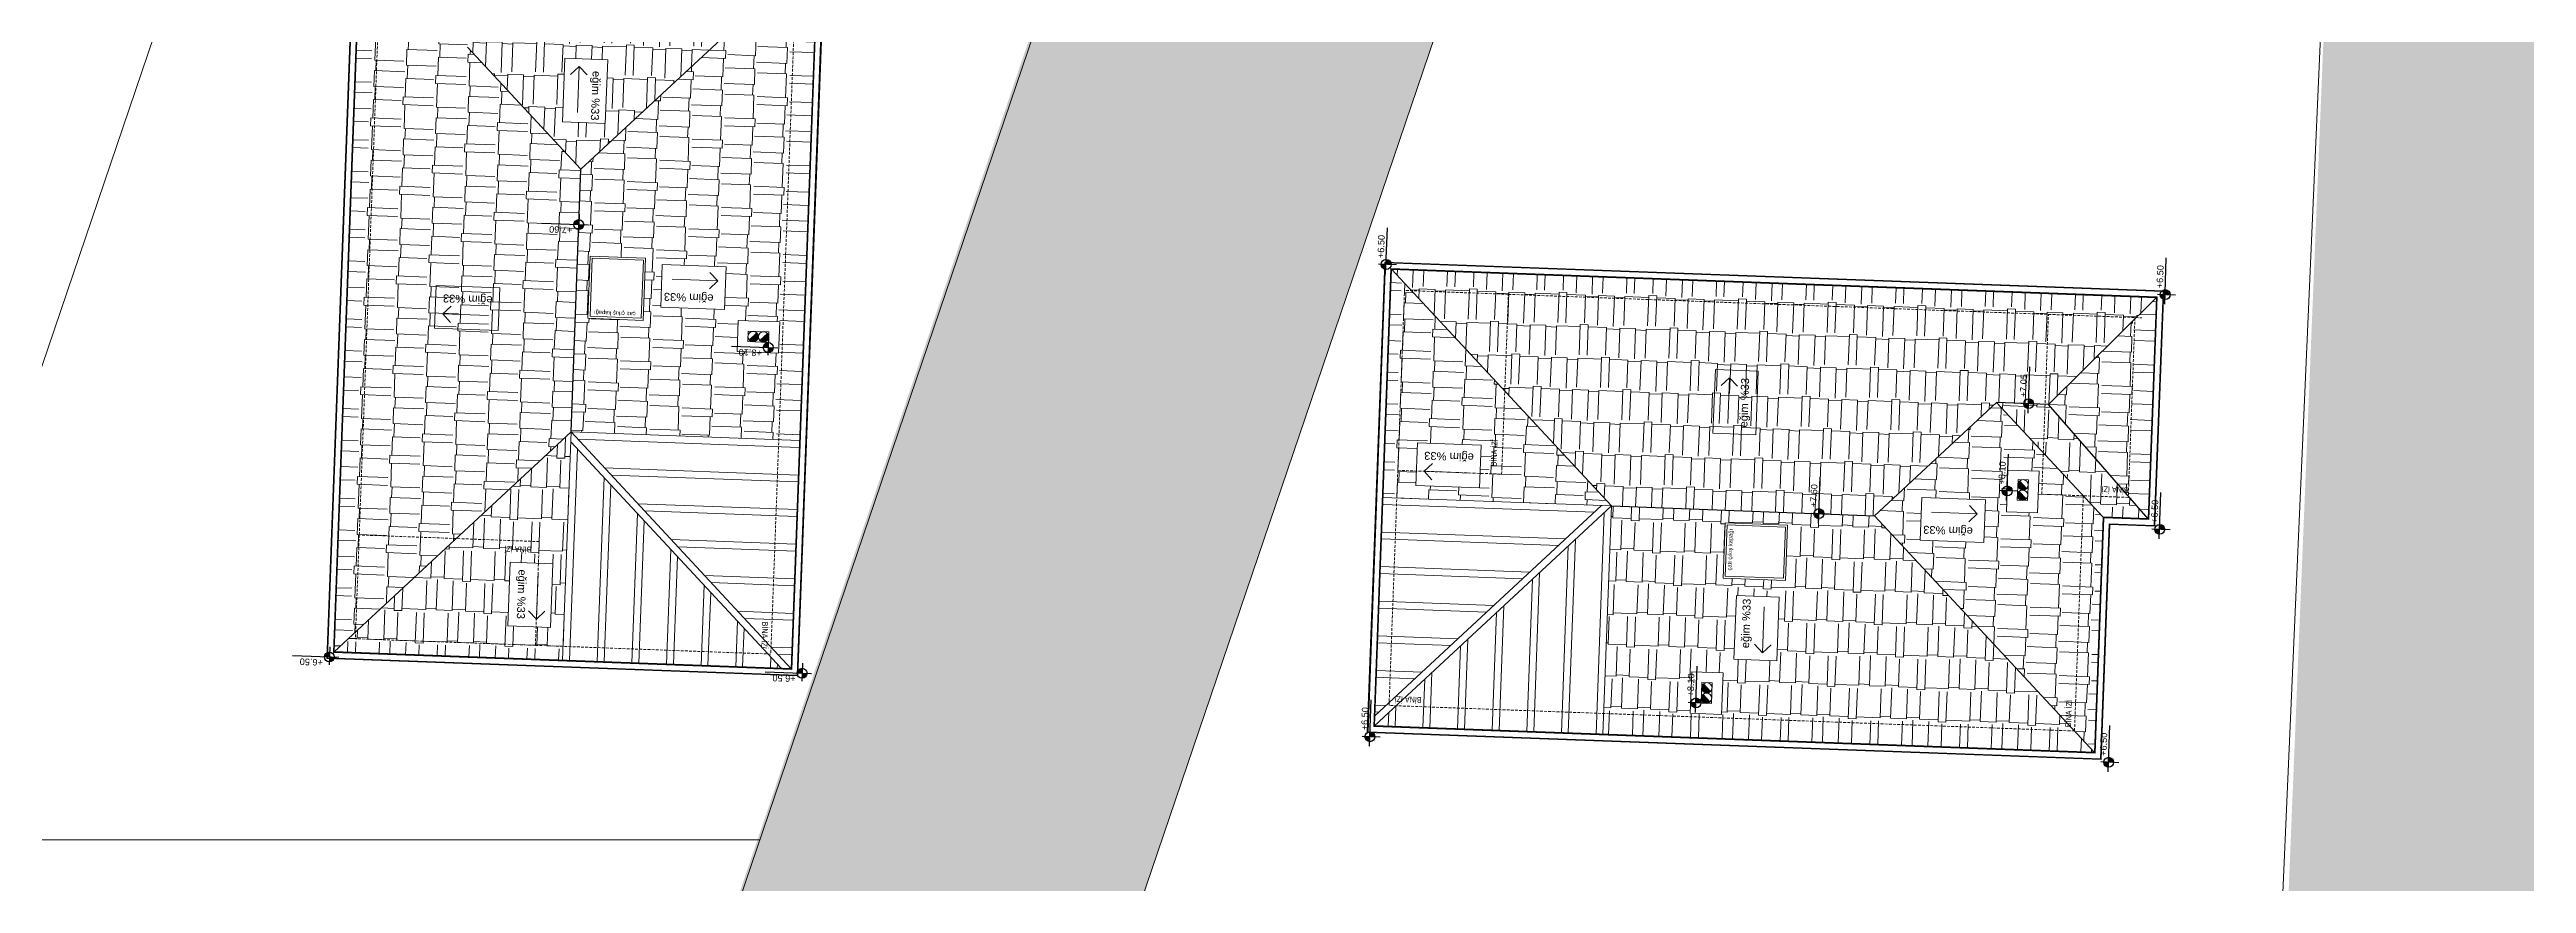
# Model space of a CAD drawing. Header units: centimetres. Extents: x 63871 to 181827, y -95930 to 42199.
# Drawn here: x 172974 to 176549, y -14451 to -13246 of the extents above; entities that cross this region are included whole.
import ezdxf
from ezdxf.enums import TextEntityAlignment as Align

# ---------------------------------------------------------------- set-up
doc = ezdxf.new("R2010")
doc.units = ezdxf.units.CM
doc.linetypes.add('11-021_500-SatisOfisi_220512$0${ Diamond }', pattern=[12, 4, -2, 2, 2, -2])
for name, color, linetype, lineweight in [('A-AREA-IDEN', 7, 'Continuous', 9), ('ARA SINIRLAR', 225, 'Continuous', 15), ('ARM_Pen_No__252', 8, 'Continuous', 18), ('Baca', 82, 'Continuous', 9), ('İz DÜŞÜMÜ', 7, '11-021_500-SatisOfisi_220512$0${ Diamond }', 18), ('OLUK', 222, 'Continuous', 15), ('TARAMA', 251, 'Continuous', 5), ('Çatı', 144, 'Continuous', 30)]:
    doc.layers.add(name, color=color, linetype=linetype, lineweight=lineweight)
doc.layers.add('KOT', color=171, linetype='Continuous')
doc.styles.add('Arial', font='Arial.ttf', dxfattribs={"height": 250})
doc.styles.add('Arial_1', font='Arial.ttf', dxfattribs={"height": 300})
doc.styles.add('MtXpl_Arial_Narrow_1', font='')
doc.styles.get('MtXpl_Arial_Narrow_1').set_extended_font_data('Arial Narrow')
pattern_1 = [(87.87319, (203948.2, -211629.576), (-42.082954, 98.784804), [22.86, -19.05, 26.67, -11.43, 34.29, -15.24]), (87.87319, (203947.145, -211606.66), (-42.082954, 98.784804), [19.05, -72.39, 15.24, -22.86]), (87.87319, (203953.6, -211561.15), (-42.082954, 98.784804), [11.43, -118.11]), (177.87319, (203948.2, -211629.576), (-46.8903556, -30.665961), [43.815, -139.065]), (177.87319, (203949.05, -211606.732), (-46.8903556, -30.665961), [42.8625, -140.0175]), (177.87319, (203949.756, -211587.695), (-46.8903556, -30.665961), [40.005, -142.875]), (177.87319, (203953.6, -211561.15), (-46.8903556, -30.665961), [43.815, -139.065]), (177.87319, (203954.025, -211549.727), (-46.8903556, -30.665961), [43.815, -139.065]), (177.87319, (203952.442, -211515.355), (-46.8903556, -30.665961), [41.91, -140.97])]
pattern_2 = [(357.87319, (203948.2, -211629.576), (98.784804, 42.082954), [22.86, -19.05, 26.67, -11.43, 34.29, -15.24]), (357.87319, (203971.115, -211628.52), (98.784804, 42.082954), [19.05, -72.39, 15.24, -22.86]), (357.87319, (204016.627, -211634.976), (98.784804, 42.082954), [11.43, -118.11]), (87.87319, (203948.2, -211629.576), (-30.665961, 46.8903556), [43.815, -139.065]), (87.87319, (203971.044, -211630.424), (-30.665961, 46.8903556), [42.8625, -140.0175]), (87.87319, (203990.08, -211631.13), (-30.665961, 46.8903556), [40.005, -142.875]), (87.87319, (204016.627, -211634.976), (-30.665961, 46.8903556), [43.815, -139.065]), (87.87319, (204028.05, -211635.4), (-30.665961, 46.8903556), [43.815, -139.065]), (87.87319, (204062.42, -211633.818), (-30.665961, 46.8903556), [41.91, -140.97])]

# ---------------------------------------------------------------- blocks, each defined once
blk = doc.blocks.new('afadfa')
at = {"layer": 'Baca'}
h = blk.add_hatch(color=0, dxfattribs=at)
h.dxf.hatch_style = 1
h.paths.add_polyline_path([(525548.6, 4261233.8, 0.670516), (525535.8, 4261228.6, 0.199315), (525538, 4261223.2)])
h = blk.add_hatch(color=0, dxfattribs=at)
h.dxf.hatch_style = 1
h.paths.add_polyline_path([(525563.7, 4261233.8, 0.675614), (525550.8, 4261228.6, 0.202965), (525553, 4261223.2)])
for p, q in [((525538, 4261223.2), (525548.6, 4261233.8)), ((525553, 4261223.2), (525563.7, 4261233.8))]:
    blk.add_line(p, q, dxfattribs=at)
blk.add_lwpolyline([(525535.8, 4261236.1), (525565.8, 4261236), (525565.8, 4261221), (525535.8, 4261221.1)], close=True, dxfattribs=at)
for centre in [(525543.3, 4261228.6), (525558.3, 4261228.6)]:
    blk.add_circle(centre, 7.5, dxfattribs=at)

msp = doc.modelspace()

# ---------------------------------------------------------------- hatches: boundary and pattern name
at = {"layer": 'ARM_Pen_No__252'}
h = msp.add_hatch(dxfattribs=at)
h.set_pattern_fill('AR-HBONE', color=256, scale=0.51)
h.set_pattern_definition([(45, (0, -50000), (0, 73.27889), [155.448, -51.816]), (135, (36.64, -49963.36), (7e-15, 73.27889), [155.448, -51.816])])
h.paths.add_polyline_path([(175831.7, -22792.7), (175698, -25837), (170756.8, -25732.5), (171754.5, -22792.7)], flags=16)
h.paths.add_polyline_path([(172826.5, -19554.1), (175594.7, -11397.4), (175086.1, -11173.9), (170154.1, -25719.7), (167433.7, -25662.2), (167268.2, -26108.9), (178575.2, -26347.5), (178595, -25898.2), (176249, -25848.6), (176859.4, -11953.3), (176318.3, -11715.5), (176016.1, -19117.2), (175993.1, -19117.2), (175975.4, -19521.1)])
h.paths.add_polyline_path([(175975.4, -19521.1), (172826.5, -19554.1), (171829.1, -22492.9), (175844.9, -22492.9)])

# ---------------------------------------------------------------- linework, layer by layer
at = {"layer": 'ARA SINIRLAR', "color": 5}
for p, q in [((173833.2, -11140.8), (168894.4, -25693.1)), ((175090.1, -11175.6), (170154.1, -25719.7)), ((173999.8, -14388.1), (171222.5, -14388.1))]:
    msp.add_line(p, q, dxfattribs=at)
at = {"layer": 'ARA SINIRLAR'}
for points in [[(175594.7, -11397.4), (172974.8, -19117.2)], [(175980.1, -19414.2), (176318.3, -11715.5)]]:
    msp.add_lwpolyline(points, dxfattribs=at)

# ---------------------------------------------------------------- next in the draw order: wipeouts: each hides what was drawn before it
for points in [[(174093.7, -13092.1), (174054.4, -14151.4), (173374.8, -14126.2), (173416.6, -13001.9), (173756.3, -13014.6), (173753.9, -13079.5)], [(175935.6, -14272.4), (174876.3, -14233.1), (174901.6, -13553.5), (176025.8, -13595.3), (176013.2, -13935.1), (175948.2, -13932.6)]]:
    msp.add_wipeout(points).dxf.layer = 'OLUK'

# ---------------------------------------------------------------- next in the draw order: hatches: boundary and pattern name
at = {"layer": 'KOT'}
h = msp.add_hatch(color=256, dxfattribs=at)
h.dxf.hatch_style = 1
h.paths.add_polyline_path([(173731.2, -13499.2, 0.009987), (173731.2, -13499.5), (173738.3, -13499.8), (173738.6, -13492.3, 0.414214)])
h = msp.add_hatch(color=256, dxfattribs=at)
h.dxf.hatch_style = 1
h.paths.add_polyline_path([(173738.1, -13506.2, 0.402561), (173745.5, -13499.6), (173738.3, -13499.4)])
h = msp.add_hatch(color=256, dxfattribs=at)
h.dxf.hatch_style = 1
h.paths.add_polyline_path([(174896.9, -13556.8, 0.402561), (174903.5, -13564.2), (174903.8, -13557.1)])
h = msp.add_hatch(color=256, dxfattribs=at)
h.dxf.hatch_style = 1
h.paths.add_polyline_path([(174903.9, -13549.9, 0.009987), (174903.6, -13549.9), (174903.3, -13557), (174910.8, -13557.3, 0.414214)])
h = msp.add_hatch(color=256, dxfattribs=at)
h.dxf.hatch_style = 1
h.paths.add_polyline_path([(176021.2, -13600.4, 0.402561), (176027.8, -13607.8), (176028.1, -13600.7)])
h = msp.add_hatch(color=256, dxfattribs=at)
h.dxf.hatch_style = 1
h.paths.add_polyline_path([(176028.2, -13593.5, 0.009987), (176027.9, -13593.5), (176027.7, -13600.6), (176035.1, -13600.9, 0.414214)])
h = msp.add_hatch(color=256, dxfattribs=at)
h.dxf.hatch_style = 1
h.paths.add_polyline_path([(174004.6, -13676.8, 0.009987), (174004.6, -13677.1), (174011.8, -13677.3), (174012, -13669.9, 0.414214)])
h = msp.add_hatch(color=256, dxfattribs=at)
h.dxf.hatch_style = 1
h.paths.add_polyline_path([(174011.5, -13683.8, 0.402561), (174018.9, -13677.2), (174011.8, -13676.9)])
h = msp.add_hatch(color=256, dxfattribs=at)
h.dxf.hatch_style = 1
h.paths.add_polyline_path([(175824.1, -13757.9, 0.402561), (175830.7, -13765.3), (175831, -13758.2)])
h = msp.add_hatch(color=256, dxfattribs=at)
h.dxf.hatch_style = 1
h.paths.add_polyline_path([(175831.1, -13751, 0.009987), (175830.9, -13751), (175830.6, -13758.2), (175838, -13758.4, 0.414214)])
h = msp.add_hatch(color=256, dxfattribs=at)
h.dxf.hatch_style = 1
h.paths.add_polyline_path([(175793.2, -13883.9, 0.402561), (175799.8, -13891.3), (175800.1, -13884.2)])
h = msp.add_hatch(color=256, dxfattribs=at)
h.dxf.hatch_style = 1
h.paths.add_polyline_path([(175800.2, -13877, 0.009987), (175799.9, -13877), (175799.6, -13884.2), (175807.1, -13884.4, 0.414214)])
h = msp.add_hatch(color=256, dxfattribs=at)
h.dxf.hatch_style = 1
h.paths.add_polyline_path([(175521.5, -13916.8, 0.402561), (175528.1, -13924.2), (175528.4, -13917.1)])
h = msp.add_hatch(color=256, dxfattribs=at)
h.dxf.hatch_style = 1
h.paths.add_polyline_path([(175528.5, -13909.9, 0.009987), (175528.2, -13909.9), (175527.9, -13917), (175535.4, -13917.3, 0.414214)])
h = msp.add_hatch(color=256, dxfattribs=at)
h.dxf.hatch_style = 1
h.paths.add_polyline_path([(176013.3, -13939.4, 0.402561), (176020, -13946.8), (176020.2, -13939.7)])
h = msp.add_hatch(color=256, dxfattribs=at)
h.dxf.hatch_style = 1
h.paths.add_polyline_path([(176020.4, -13932.5, 0.009987), (176020.1, -13932.5), (176019.8, -13939.7), (176027.3, -13939.9, 0.414214)])
h = msp.add_hatch(color=256, dxfattribs=at)
h.dxf.hatch_style = 1
h.paths.add_polyline_path([(173371.2, -14123.8, 0.009987), (173371.2, -14124.1), (173378.3, -14124.4), (173378.6, -14117, 0.414214)])
h = msp.add_hatch(color=256, dxfattribs=at)
h.dxf.hatch_style = 1
h.paths.add_polyline_path([(173378.1, -14130.9, 0.402561), (173385.5, -14124.2), (173378.3, -14124)])
h = msp.add_hatch(color=256, dxfattribs=at)
h.dxf.hatch_style = 1
h.paths.add_polyline_path([(174053.4, -14147.3, 0.009987), (174053.4, -14147.6), (174060.6, -14147.9), (174060.9, -14140.4, 0.414214)])
h = msp.add_hatch(color=256, dxfattribs=at)
h.dxf.hatch_style = 1
h.paths.add_polyline_path([(174060.4, -14154.3, 0.402561), (174067.8, -14147.7), (174060.6, -14147.4)])
h = msp.add_hatch(color=256, dxfattribs=at)
h.dxf.hatch_style = 1
h.paths.add_polyline_path([(175343.9, -14190.2, 0.402561), (175350.5, -14197.6), (175350.8, -14190.5)])
h = msp.add_hatch(color=256, dxfattribs=at)
h.dxf.hatch_style = 1
h.paths.add_polyline_path([(175350.9, -14183.3, 0.009987), (175350.7, -14183.3), (175350.4, -14190.5), (175357.8, -14190.8, 0.414214)])
h = msp.add_hatch(color=256, dxfattribs=at)
h.dxf.hatch_style = 1
h.paths.add_polyline_path([(174873.4, -14239.1, 0.402561), (174880, -14246.5), (174880.3, -14239.3)])
h = msp.add_hatch(color=256, dxfattribs=at)
h.dxf.hatch_style = 1
h.paths.add_polyline_path([(174880.4, -14232.2, 0.009987), (174880.1, -14232.1), (174879.9, -14239.3), (174887.3, -14239.6, 0.414214)])
h = msp.add_hatch(color=256, dxfattribs=at)
h.dxf.hatch_style = 1
h.paths.add_polyline_path([(175939.7, -14276, 0.402561), (175946.3, -14283.4), (175946.6, -14276.2)])
h = msp.add_hatch(color=256, dxfattribs=at)
h.dxf.hatch_style = 1
h.paths.add_polyline_path([(175946.7, -14269, 0.009987), (175946.4, -14269), (175946.1, -14276.2), (175953.6, -14276.5, 0.414214)])
at = {"layer": 'Çatı', "lineweight": 15}
h = msp.add_hatch(dxfattribs=at)
h.set_pattern_fill('AR-RSHKE', color=251, scale=0.15, angle=267.8732)
h.set_pattern_definition([(267.87319, (371450.867, 14920.467), (42.082955, -98.784803), [22.86, -19.05, 26.67, -11.43, 34.29, -15.24]), (267.87319, (371451.92, 14897.55), (42.082955, -98.784803), [19.05, -72.39, 15.24, -22.86]), (267.87319, (371445.466, 14852.04), (42.082955, -98.784803), [11.43, -118.11]), (357.87319, (371450.867, 14920.467), (46.8903553, 30.6659616), [43.815, -139.065]), (357.87319, (371450.02, 14897.623), (46.8903553, 30.6659616), [42.8625, -140.0175]), (357.87319, (371449.31, 14878.586), (46.8903553, 30.6659616), [40.005, -142.875]), (357.87319, (371445.466, 14852.04), (46.8903553, 30.6659616), [43.815, -139.065]), (357.87319, (371445.042, 14840.618), (46.8903553, 30.6659616), [43.815, -139.065]), (357.87319, (371446.625, 14806.246), (46.8903553, 30.6659616), [41.91, -140.97])])
h.paths.add_polyline_path([(173741.3, -13419.3), (173577.7, -13243.1), (173577.7, -13243.1), (173580.5, -13168.1), (173426.2, -13012.3), (173385.2, -14116.5), (173727.2, -13799)])
h = msp.add_hatch(dxfattribs=at)
h.set_pattern_fill('AR-RSHKE', color=251, scale=0.15, angle=177.8732)
h.set_pattern_definition([(177.87319, (371450.867, 14920.467), (-98.784803, -42.082955), [22.86, -19.05, 26.67, -11.43, 34.29, -15.24]), (177.87319, (371427.95, 14919.41), (-98.784803, -42.082955), [19.05, -72.39, 15.24, -22.86]), (177.87319, (371382.44, 14925.868), (-98.784803, -42.082955), [11.43, -118.11]), (267.87319, (371450.867, 14920.467), (30.6659616, -46.8903553), [43.815, -139.065]), (267.87319, (371428.023, 14921.315), (30.6659616, -46.8903553), [42.8625, -140.0175]), (267.87319, (371408.986, 14922.022), (30.6659616, -46.8903553), [40.005, -142.875]), (267.87319, (371382.44, 14925.868), (30.6659616, -46.8903553), [43.815, -139.065]), (267.87319, (371371.018, 14926.292), (30.6659616, -46.8903553), [43.815, -139.065]), (267.87319, (371336.645, 14924.71), (30.6659616, -46.8903553), [41.91, -140.97])])
h.paths.add_polyline_path([(173577.7, -13243.1), (173741.3, -13419.3), (174083.3, -13101.8), (173743.6, -13089.1)])
h.paths.add_polyline_path([(173675.5, -13226.7), (173677.2, -13181.7), (173737.1, -13184), (173735.4, -13228.9)], flags=16)
h.paths.add_polyline_path([(173689, -13212.2), (173689.5, -13197.1), (173719.5, -13198.3), (173718.9, -13213.4)], flags=0)
h.paths.add_polyline_path([(173689.2, -13204.7, -1), (173704.2, -13205.3, -1), (173719.2, -13205.8, -1), (173704.2, -13205.3, -1)], flags=0)
h.paths.add_polyline_path([(173718.3, -13259.1), (173780.1, -13261.4), (173776.6, -13353.5), (173714.9, -13351.2)], flags=16)
h.paths.add_polyline_path([(173752.2, -13274.2), (173749.3, -13351.5), (173773.1, -13352.4), (173775.9, -13275.1)], flags=8)
h.paths.add_polyline_path([(174049.8, -13133.3), (174008.7, -13131.7), (174008.1, -13147), (174049.2, -13148.5)], flags=25)
h = msp.add_hatch(dxfattribs=at)
h.set_pattern_fill('AR-RSHKE', color=251, scale=0.15, angle=447.8732)
h.set_pattern_definition([(87.87319, (371450.867, 14920.467), (-42.082955, 98.784803), [22.86, -19.05, 26.67, -11.43, 34.29, -15.24]), (87.87319, (371449.81, 14943.38), (-42.082955, 98.784803), [19.05, -72.39, 15.24, -22.86]), (87.87319, (371456.267, 14988.894), (-42.082955, 98.784803), [11.43, -118.11]), (177.87319, (371450.867, 14920.467), (-46.8903553, -30.6659616), [43.815, -139.065]), (177.87319, (371451.715, 14943.31), (-46.8903553, -30.6659616), [42.8625, -140.0175]), (177.87319, (371452.422, 14962.348), (-46.8903553, -30.6659616), [40.005, -142.875]), (177.87319, (371456.267, 14988.894), (-46.8903553, -30.6659616), [43.815, -139.065]), (177.87319, (371456.69, 15000.316), (-46.8903553, -30.6659616), [43.815, -139.065]), (177.87319, (371455.11, 15034.688), (-46.8903553, -30.6659616), [41.91, -140.97])])
h.paths.add_polyline_path([(173727.2, -13799), (174057, -13811.3), (174083.3, -13101.8), (173741.3, -13419.3)])
h.paths.add_polyline_path([(173951, -13560.4), (173948.7, -13622.2), (173856.6, -13618.7), (173858.9, -13557)], flags=16)
h.paths.add_polyline_path([(173834.7, -13547.8), (173831.4, -13637.8), (173751.5, -13634.8), (173754.8, -13544.9)], flags=16)
h.paths.add_polyline_path([(173831.6, -13550.7), (173828.5, -13634.7), (173754.6, -13631.9), (173757.7, -13548)], flags=0)
h.paths.add_polyline_path([(173968.4, -13637.9), (174028.3, -13640.1), (174026.7, -13685.1), (173966.7, -13682.9)], flags=16)
h.paths.add_polyline_path([(173982.8, -13653.4), (174012.8, -13654.6), (174012.2, -13669.6), (173982.2, -13668.4)], flags=0)
h.paths.add_polyline_path([(173997.5, -13661.5, -1), (174012.5, -13662.1, -1), (173997.5, -13661.5, -1), (173982.5, -13661, -1)], flags=0)
h.paths.add_polyline_path([(173935.9, -13594.3), (173858.7, -13591.4), (173857.8, -13615.2), (173935, -13618)], flags=8)
h.paths.add_polyline_path([(173822.6, -13622.3), (173758.7, -13619.9), (173758.2, -13631.5), (173822.1, -13633.9)], flags=8)
h = msp.add_hatch(dxfattribs=at)
h.set_pattern_fill('AR-RSHKE', color=251, scale=0.15, angle=267.8732)
h.set_pattern_definition([(267.87319, (203948.2, -211629.576), (42.082954, -98.784804), [22.86, -19.05, 26.67, -11.43, 34.29, -15.24]), (267.87319, (203949.256, -211652.49), (42.082954, -98.784804), [19.05, -72.39, 15.24, -22.86]), (267.87319, (203942.8, -211698.003), (42.082954, -98.784804), [11.43, -118.11]), (357.87319, (203948.2, -211629.576), (46.8903556, 30.665961), [43.815, -139.065]), (357.87319, (203947.352, -211652.42), (46.8903556, 30.665961), [42.8625, -140.0175]), (357.87319, (203946.645, -211671.457), (46.8903556, 30.665961), [40.005, -142.875]), (357.87319, (203942.8, -211698.003), (46.8903556, 30.665961), [43.815, -139.065]), (357.87319, (203942.375, -211709.425), (46.8903556, 30.665961), [43.815, -139.065]), (357.87319, (203943.96, -211743.797), (46.8903556, 30.665961), [41.91, -140.97])])
h.paths.add_polyline_path([(175228.7, -13905.9), (174911.2, -13563.9), (174898.9, -13893.7)])
h.paths.add_polyline_path([(175038.5, -13879.8), (174946.4, -13876.4), (174948.7, -13814.6), (175040.8, -13818.1)], flags=16)
h.paths.add_polyline_path([(175033.4, -13824.1), (174956.1, -13821.2), (174955.2, -13844.9), (175032.5, -13847.8)], flags=8)
h.paths.add_polyline_path([(175065.3, -13851.7), (175066.9, -13810.6), (175051.7, -13810.1), (175050.1, -13851.1)], flags=24)
h = msp.add_hatch(dxfattribs=at)
h.set_pattern_fill('AR-RSHKE', color=251, scale=0.15, angle=177.8732)
h.set_pattern_definition([(177.87319, (203948.2, -211629.576), (-98.784804, -42.082954), [22.86, -19.05, 26.67, -11.43, 34.29, -15.24]), (177.87319, (203925.285, -211630.63), (-98.784804, -42.082954), [19.05, -72.39, 15.24, -22.86]), (177.87319, (203879.774, -211624.175), (-98.784804, -42.082954), [11.43, -118.11]), (267.87319, (203948.2, -211629.576), (30.665961, -46.8903556), [43.815, -139.065]), (267.87319, (203925.356, -211628.728), (30.665961, -46.8903556), [42.8625, -140.0175]), (267.87319, (203906.32, -211628.02), (30.665961, -46.8903556), [40.005, -142.875]), (267.87319, (203879.774, -211624.175), (30.665961, -46.8903556), [43.815, -139.065]), (267.87319, (203868.35, -211623.75), (30.665961, -46.8903556), [43.815, -139.065]), (267.87319, (203833.98, -211625.334), (30.665961, -46.8903556), [41.91, -140.97])])
h.paths.add_polyline_path([(175608.5, -13920), (175784.6, -13756.5), (175784.6, -13756.5), (175859.6, -13759.2), (176015.4, -13604.9), (174911.2, -13563.9), (175228.7, -13905.9)])
h = msp.add_hatch(dxfattribs=at)
h.set_pattern_fill('AR-RSHKE', color=251, scale=0.15, angle=87.8732)
h.set_pattern_definition(pattern_1)
h.paths.add_polyline_path([(176003.6, -13924.7), (176015.4, -13604.9), (175859.6, -13759.2)])
h.paths.add_polyline_path([(175978.1, -13876.5), (175937.1, -13874.9), (175936.5, -13890.2), (175977.5, -13891.7)], flags=24)
h = msp.add_hatch(dxfattribs=at)
h.set_pattern_fill('AR-RSHKE', color=251, scale=0.15, angle=87.8732)
h.set_pattern_definition(pattern_1)
h.paths.add_polyline_path([(175784.6, -13756.5), (175608.5, -13920), (175926, -14262), (175938.6, -13922.3)])
h.paths.add_polyline_path([(175801, -13854.2), (175846, -13855.9), (175843.8, -13915.8), (175798.8, -13914.2)], flags=16)
h.paths.add_polyline_path([(175815.6, -13867.7), (175830.6, -13868.2), (175829.4, -13898.2), (175814.4, -13897.7)], flags=0)
h.paths.add_polyline_path([(175823, -13868, -1), (175822.5, -13882.9, -1), (175821.9, -13897.9, -1), (175822.5, -13882.9, -1)], flags=0)
h.paths.add_polyline_path([(175768.6, -13897), (175766.3, -13958.8), (175674.2, -13955.3), (175676.5, -13893.6)], flags=16)
h.paths.add_polyline_path([(175753.5, -13930.9), (175676.2, -13928), (175675.3, -13951.8), (175752.6, -13954.6)], flags=8)
h.paths.add_polyline_path([(175894.4, -14228.5), (175896, -14187.4), (175880.8, -14186.8), (175879.2, -14227.9)], flags=25)
h = msp.add_hatch(dxfattribs=at)
h.set_pattern_fill('AR-RSHKE', color=251, scale=0.15, angle=357.8732)
h.set_pattern_definition(pattern_2)
h.paths.add_polyline_path([(175859.6, -13759.2), (175784.6, -13756.5), (175938.6, -13922.3), (176003.6, -13924.7)])
h.paths.add_polyline_path([(175978.1, -13876.5), (175937.1, -13874.9), (175936.5, -13890.2), (175977.5, -13891.7)], flags=25)
h = msp.add_hatch(dxfattribs=at)
h.set_pattern_fill('AR-RSHKE', color=251, scale=0.15, angle=357.8732)
h.set_pattern_definition([(357.87319, (371450.867, 14920.467), (98.784803, 42.082955), [22.86, -19.05, 26.67, -11.43, 34.29, -15.24]), (357.87319, (371473.78, 14921.52), (98.784803, 42.082955), [19.05, -72.39, 15.24, -22.86]), (357.87319, (371519.293, 14915.066), (98.784803, 42.082955), [11.43, -118.11]), (87.87319, (371450.867, 14920.467), (-30.6659616, 46.8903553), [43.815, -139.065]), (87.87319, (371473.71, 14919.62), (-30.6659616, 46.8903553), [42.8625, -140.0175]), (87.87319, (371492.748, 14918.912), (-30.6659616, 46.8903553), [40.005, -142.875]), (87.87319, (371519.293, 14915.066), (-30.6659616, 46.8903553), [43.815, -139.065]), (87.87319, (371530.716, 14914.642), (-30.6659616, 46.8903553), [43.815, -139.065]), (87.87319, (371565.088, 14916.225), (-30.6659616, 46.8903553), [41.91, -140.97])])
h.paths.add_polyline_path([(173727.2, -13799), (173385.2, -14116.5), (173715, -14128.8)])
h.paths.add_polyline_path([(173701.1, -13989.3), (173697.7, -14081.4), (173635.9, -14079.1), (173639.3, -13987)], flags=16)
h.paths.add_polyline_path([(173645.3, -13994.4), (173642.5, -14071.6), (173666.2, -14072.5), (173669.1, -13995.3)], flags=8)
h.paths.add_polyline_path([(173673, -13962.4), (173631.9, -13960.9), (173631.3, -13976.1), (173672.4, -13977.6)], flags=24)
h = msp.add_hatch(dxfattribs=at)
h.set_pattern_fill('AR-RSHKE', color=251, scale=0.15, angle=357.8732)
h.set_pattern_definition(pattern_2)
h.paths.add_polyline_path([(175228.7, -13905.9), (175216.5, -14235.7), (175926, -14262), (175608.5, -13920)])
h.paths.add_polyline_path([(175467.3, -14129.7), (175405.6, -14127.4), (175409, -14035.3), (175470.7, -14037.6)], flags=16)
h.paths.add_polyline_path([(175479.9, -14013.5), (175390, -14010.1), (175392.9, -13930.2), (175482.9, -13933.5)], flags=16)
h.paths.add_polyline_path([(175477, -14010.3), (175393.1, -14007.2), (175395.8, -13933.3), (175479.8, -13936.4)], flags=0)
h.paths.add_polyline_path([(175389.8, -14147.1), (175387.6, -14207), (175342.6, -14205.4), (175344.9, -14145.4)], flags=16)
h.paths.add_polyline_path([(175374.3, -14161.5), (175373.2, -14191.5), (175358.1, -14190.9), (175359.3, -14160.9)], flags=0)
h.paths.add_polyline_path([(175366.2, -14176.2, -1), (175365.7, -14191.2, -1), (175366.2, -14176.2, -1), (175366.8, -14161.2, -1)], flags=0)
h.paths.add_polyline_path([(175433.4, -14114.6), (175436.3, -14037.4), (175412.6, -14036.5), (175409.7, -14113.7)], flags=8)
h.paths.add_polyline_path([(175405.4, -14001.3), (175407.8, -13937.4), (175396.2, -13936.9), (175393.9, -14000.8)], flags=8)

# ---------------------------------------------------------------- next in the draw order: linework, layer by layer
at = {"layer": 'A-AREA-IDEN'}
for p, q in [((173738.8, -13271), (173726.5, -13282.4)), ((173736.3, -13337.3), (173738.8, -13271)), ((173738.8, -13271), (173750.2, -13283.3)), ((173872.9, -13578.4), (173939.1, -13580.9)), ((173939.1, -13580.9), (173926.8, -13592.3)), ((173939.1, -13580.9), (173927.7, -13568.6)), ((173541.9, -13628.5), (173554.2, -13617.1)), ((173608.1, -13631), (173541.9, -13628.5)), ((173541.9, -13628.5), (173553.3, -13640.9)), ((175399.2, -13720.6), (175386.9, -13732)), ((175396.7, -13786.8), (175399.2, -13720.6)), ((175399.2, -13720.6), (175410.6, -13732.9)), ((174958.3, -13855.9), (174970.6, -13844.5)), ((175024.5, -13858.4), (174958.3, -13855.9)), ((174958.3, -13855.9), (174969.7, -13868.2)), ((175756.7, -13917.5), (175745.3, -13905.2)), ((175690.5, -13915), (175756.7, -13917.5)), ((175756.7, -13917.5), (175744.4, -13928.9)), ((173679.6, -14003.2), (173677.2, -14069.5)), ((173677.2, -14069.5), (173665.8, -14057.2)), ((173677.2, -14069.5), (173689.5, -14058)), ((175449.3, -14051.6), (175446.8, -14117.9)), ((175446.8, -14117.9), (175435.4, -14105.5)), ((175446.8, -14117.9), (175459.2, -14106.4))]:
    msp.add_line(p, q, dxfattribs=at)
for points in [[(173714.9, -13351.2), (173718.3, -13259.1), (173780.1, -13261.4), (173776.6, -13353.5)], [(173831.4, -13637.8), (173751.5, -13634.8), (173754.8, -13544.9), (173834.7, -13547.8)], [(173828.5, -13634.7), (173754.6, -13631.9), (173757.7, -13548), (173831.6, -13550.7)], [(173858.9, -13557), (173951, -13560.4), (173948.7, -13622.2), (173856.6, -13618.7)], [(173622.1, -13652.4), (173530, -13649), (173532.3, -13587.3), (173624.4, -13590.7)], [(175375.3, -13800.8), (175378.7, -13708.7), (175440.4, -13711), (175437, -13803.1)], [(175038.5, -13879.8), (174946.4, -13876.4), (174948.7, -13814.6), (175040.8, -13818.1)], [(175676.5, -13893.6), (175768.6, -13897), (175766.3, -13958.8), (175674.2, -13955.3)], [(175390, -14010.1), (175392.9, -13930.2), (175482.9, -13933.5), (175479.9, -14013.5)], [(175393.1, -14007.2), (175395.8, -13933.3), (175479.8, -13936.4), (175477, -14010.3)], [(173701.1, -13989.3), (173697.7, -14081.4), (173635.9, -14079.1), (173639.3, -13987)], [(175470.7, -14037.6), (175467.3, -14129.7), (175405.6, -14127.4), (175409, -14035.3)]]:
    msp.add_lwpolyline(points, close=True, dxfattribs=at)
at = {"layer": 'Baca'}
for points in [[(174028.3, -13640.1), (173968.4, -13637.9), (173966.7, -13682.9), (174026.7, -13685.1)], [(175843.8, -13915.8), (175846, -13855.9), (175801, -13854.2), (175798.8, -13914.2)], [(175387.6, -14207), (175389.8, -14147.1), (175344.9, -14145.4), (175342.6, -14205.4)]]:
    msp.add_lwpolyline(points, close=True, dxfattribs=at)
at = {"layer": 'İz DÜŞÜMÜ'}
for p, q in [((174920.4, -13854.4), (174930.1, -13594.6)), ((175080, -13600.2), (174930.1, -13594.6)), ((173421.5, -13947.8), (173415.9, -14097.7)), ((173675.7, -14107.3), (173415.9, -14097.7))]:
    msp.add_line(p, q, dxfattribs=at)
for points in [[(173712.5, -13118), (173710.3, -13178), (173450.4, -13168.3), (173455.1, -13043.4), (173714.9, -13053), (173712.5, -13118), (174052.2, -13130.6), (174015.5, -14119.9), (173675.7, -14107.3), (173681.3, -13957.4), (173421.5, -13947.8), (173455.4, -13033.4)], [(175909.7, -13891.2), (175849.8, -13889), (175859.4, -13629.1), (175984.3, -13633.8), (175974.7, -13893.6), (175909.7, -13891.2), (175897.1, -14231), (174907.8, -14194.2), (174920.4, -13854.4), (175070.3, -13860), (175080, -13600.2), (175994.3, -13634.2)]]:
    msp.add_lwpolyline(points, dxfattribs=at)
at = {"layer": 'KOT'}
for p, q in [((173752, -13500.3), (173685.2, -13497.8)), ((173738.9, -13484.7), (173737.9, -13510.8)), ((174902.8, -13570.7), (174905.3, -13503.9)), ((176027.2, -13614.3), (176029.6, -13547.5)), ((174918.4, -13557.6), (174892.4, -13556.6)), ((176042.7, -13601.2), (176016.7, -13600.2)), ((174025.4, -13677.9), (173958.6, -13675.4)), ((174012.3, -13662.3), (174011.4, -13688.3)), ((175830.1, -13771.8), (175832.6, -13705)), ((175845.7, -13758.7), (175819.6, -13757.8)), ((175799.1, -13897.8), (175801.6, -13831)), ((175527.4, -13930.7), (175529.9, -13863.9)), ((175814.7, -13884.7), (175788.7, -13883.8)), ((176019.3, -13953.3), (176021.8, -13886.5)), ((175543, -13917.6), (175517, -13916.6)), ((176034.9, -13940.2), (176008.8, -13939.3)), ((173378.9, -14109.3), (173377.9, -14135.4)), ((173392, -14124.9), (173325.2, -14122.4)), ((174074.2, -14148.4), (174007.5, -14145.9)), ((174061.2, -14132.8), (174060.2, -14158.8)), ((175349.9, -14204.1), (175352.4, -14137.3)), ((174879.4, -14252.9), (174881.8, -14186.2)), ((175365.5, -14191), (175339.4, -14190.1)), ((175945.6, -14289.8), (175948.1, -14223.1)), ((174895, -14239.9), (174868.9, -14238.9)), ((175961.2, -14276.8), (175935.2, -14275.8))]:
    msp.add_line(p, q, dxfattribs=at)
for centre in [(173738.3, -13499.5), (174903.6, -13557), (176028, -13600.6), (174011.8, -13677.1), (175830.9, -13758.2), (175799.9, -13884.2), (175528.2, -13917), (176020.1, -13939.7), (173378.3, -14124.1), (174060.6, -14147.6), (175350.7, -14190.5), (174880.2, -14239.3), (175946.4, -14276.2)]:
    msp.add_circle(centre, 7.17, dxfattribs=at)
at = {"layer": 'OLUK'}
for points in [[(173756.3, -13014.6), (173753.9, -13079.5), (174093.7, -13092.1), (174054.4, -14151.4), (173374.8, -14126.2), (173416.6, -13001.9)], [(173755.3, -13015.5), (173752.9, -13080.5), (174092.7, -13093.1), (174053.4, -14150.4), (173375.9, -14125.2), (173417.5, -13003)], [(173747, -13023.2), (173744.6, -13088.2), (174084.4, -13100.8), (174045.7, -14142.1), (173384.2, -14117.5), (173425.2, -13011.3)], [(176013.2, -13935.1), (175948.2, -13932.6), (175935.6, -14272.4), (174876.3, -14233.1), (174901.6, -13553.5), (176025.8, -13595.3)], [(176012.2, -13934), (175947.3, -13931.6), (175934.6, -14271.4), (174877.4, -14232.1), (174902.5, -13554.6), (176024.8, -13596.3)], [(176004.5, -13925.7), (175939.6, -13923.3), (175926.9, -14263.1), (174885.7, -14224.4), (174910.2, -13562.9), (176016.5, -13604)]]:
    msp.add_lwpolyline(points, close=True, dxfattribs=at)
at = {"layer": 'TARAMA'}
for p, q in [((173727.2, -13799), (173715, -14128.8)), ((173736.3, -13823.5), (173725, -14129.2)), ((174030.6, -14140.5), (173726.7, -13813.1)), ((173727.2, -13799), (174044.7, -14141)), ((173727.2, -13799), (174057, -13811.3)), ((173736.8, -13809.4), (174056.6, -13821.3)), ((173774.8, -13865), (173764.9, -14130.6)), ((173775.3, -13850.8), (174055.1, -13861.2)), ((173784.9, -13861.2), (174054.8, -13871.2)), ((173784.4, -13875.3), (173774.9, -14131)), ((173823.4, -13902.7), (174053.3, -13911.2)), ((175228.7, -13905.9), (174886.7, -14223.5)), ((174887.2, -14209.3), (175214.6, -13905.4)), ((175204.2, -13915), (174898.6, -13903.7)), ((175228.7, -13905.9), (174898.9, -13893.7)), ((175228.7, -13905.9), (175216.5, -14235.7)), ((173822.9, -13916.8), (173814.9, -14132.5)), ((173832.5, -13927.2), (173824.9, -14132.9)), ((173833.1, -13913), (174052.9, -13921.2)), ((175218.4, -13915.5), (175206.5, -14235.3)), ((173871, -13968.6), (173864.9, -14134.4)), ((173871.5, -13954.5), (174051.4, -13961.2)), ((173881.2, -13964.8), (174051.1, -13971.2)), ((175152.4, -13963.1), (174896.7, -13953.6)), ((175162.8, -13953.5), (174897.1, -13943.6)), ((175166.5, -13963.7), (175156.5, -14233.5)), ((175176.9, -13954), (175166.5, -14233.8)), ((173880.6, -13979), (173874.9, -14134.7)), ((173919.7, -14006.3), (174049.6, -14011.1)), ((175100.6, -14011.2), (174894.9, -14003.6)), ((175110.9, -14001.6), (174895.2, -13993.6)), ((175114.7, -14011.8), (175106.5, -14231.6)), ((175125.1, -14002.1), (175116.5, -14232)), ((173919.1, -14020.4), (173914.8, -14136.2)), ((173928.8, -14030.8), (173924.8, -14136.6)), ((173929.3, -14016.7), (174049.2, -14021.1)), ((175059.1, -14049.7), (174893.4, -14043.6)), ((173967.2, -14072.3), (173964.8, -14138.1)), ((173967.8, -14058.1), (174047.7, -14061.1)), ((173976.9, -14082.6), (173974.8, -14138.4)), ((173977.4, -14068.5), (174047.3, -14071.1)), ((175048.8, -14059.4), (174893, -14053.6)), ((175062.9, -14059.9), (175056.6, -14229.8)), ((175073.3, -14050.3), (175066.6, -14230.1)), ((174015.9, -14109.9), (174045.9, -14111.1)), ((174025.5, -14120.3), (174045.5, -14121)), ((174996.9, -14107.5), (174891.2, -14103.5)), ((175007.3, -14097.8), (174891.5, -14093.5)), ((175011.1, -14108), (175006.6, -14227.9)), ((175021.4, -14098.4), (175016.6, -14228.3)), ((174015.4, -14124.1), (174014.8, -14139.9)), ((174025, -14134.4), (174024.8, -14140.3)), ((174945.1, -14155.6), (174889.3, -14153.5)), ((174955.5, -14146), (174889.7, -14143.5)), ((174959.3, -14156.1), (174956.7, -14226.1)), ((174969.6, -14146.5), (174966.6, -14226.4)), ((174893.3, -14203.7), (174887.4, -14203.5)), ((174903.7, -14194.1), (174887.8, -14193.5)), ((174907.4, -14204.2), (174906.7, -14224.2)), ((174917.8, -14194.6), (174916.7, -14224.6))]:
    msp.add_line(p, q, dxfattribs=at)
at = {"layer": 'Çatı'}
for p, q in [((173741.3, -13419.3), (174083.3, -13101.8)), ((173741.3, -13419.3), (173577.7, -13243.1)), ((173727.2, -13799), (173741.3, -13419.3)), ((175228.7, -13905.9), (174911.2, -13563.9)), ((175859.6, -13759.2), (176015.4, -13604.9)), ((175608.5, -13920), (175784.6, -13756.5)), ((175784.6, -13756.5), (175938.6, -13922.3)), ((175859.6, -13759.2), (175784.6, -13756.5)), ((176003.6, -13924.7), (175859.6, -13759.2)), ((173727.2, -13799), (173385.2, -14116.5)), ((174044.7, -14141), (173727.2, -13799)), ((174886.7, -14223.5), (175228.7, -13905.9)), ((175228.7, -13905.9), (175608.5, -13920)), ((175608.5, -13920), (175926, -14262))]:
    msp.add_line(p, q, dxfattribs=at)
for points in [[(173746, -13024.2), (173743.6, -13089.1), (174083.3, -13101.8), (174044.7, -14141), (173385.2, -14116.5), (173426.2, -13012.3)], [(176003.6, -13924.7), (175938.6, -13922.3), (175926, -14262), (174886.7, -14223.5), (174911.2, -13563.9), (176015.4, -13604.9)]]:
    msp.add_lwpolyline(points, close=True, dxfattribs=at)

# ---------------------------------------------------------------- next in the draw order: block references
at = {"layer": 'Baca'}
for p, rotation in [((857326.1, 4225127.8), 177.8731895439683), ((4414611.8, -697211.5), 87.87318910166643), ((4414155.5, -697504.8), 87.87318910166643)]:
    msp.add_blockref('afadfa', p, dxfattribs=dict(at, rotation=rotation))

# ---------------------------------------------------------------- next in the draw order: texts
at = {"style": 'MtXpl_Arial_Narrow_1'}
for rotation, p in [(87.8302, (175062.9, -13849)), (177.8302, (175975.5, -13878.9)), (177.8302, (173670.3, -13964.9)), (267.8302, (174003.3, -14072.8)), (177.8302, (174955, -14182)), (87.8302, (175892, -14225.8))]:
    msp.add_text('BİNA İZİ', height=8.32, rotation=rotation, dxfattribs=at).set_placement(p)
at = {"layer": 'A-AREA-IDEN', "style": 'Arial_1'}
for rotation, p in [(177.8732, (173790.5, -13624.8)), (87.8732, (175402.9, -13969.2))]:
    msp.add_text('çatı çıkış kapağı', height=5.953, rotation=rotation, dxfattribs=at).set_placement(p, align=Align.CENTER)
at = {"layer": 'A-AREA-IDEN', "char_height": 11.52, "width": 136.287, "attachment_point": 2, "line_spacing_factor": 0.941778, "style": 'Arial'}
for insert, rotation in [((173768.6, -13313.5), 267.8732), ((173577.8, -13613.1), 177.8732), ((173896.7, -13610.7), 177.8732), ((175414.7, -13756.5), 87.8732), ((174994.1, -13840.4), 177.8732), ((175714.3, -13947.3), 177.8732), ((173661.7, -14033.6), 267.8732), ((175417.1, -14075.4), 87.8732)]:
    msp.add_mtext('eğim %33', dxfattribs=dict(at, insert=insert, rotation=rotation))
at = {"layer": 'KOT', "char_height": 9.45, "width": 57.696, "attachment_point": 2, "line_spacing_factor": 0.941778, "style": 'Arial_1'}
for s, insert, rotation in [('+7.60', (173712.1, -13511.6), 177.8732), ('+6.50', (174891.5, -13530.9), 87.8732), ('+6.50', (176015.8, -13574.5), 87.8732), ('+8.10', (173985.6, -13689.2), 177.8732), ('+7.05', (175818.8, -13732), 87.8732), ('+8.10', (175787.8, -13858), 87.8732), ('+7.60', (175516.1, -13890.9), 87.8732), ('+6.50', (176008, -13913.5), 87.8732), ('+6.50', (173352.1, -14136.2), 177.8732), ('+6.50', (174034.4, -14159.7), 177.8732), ('+8.10', (175338.6, -14164.3), 87.8732), ('+6.50', (174868, -14213.1), 87.8732), ('+6.50', (175934.3, -14250), 87.8732)]:
    msp.add_mtext(s, dxfattribs=dict(at, insert=insert, rotation=rotation))

doc.saveas('drawing.dxf')
